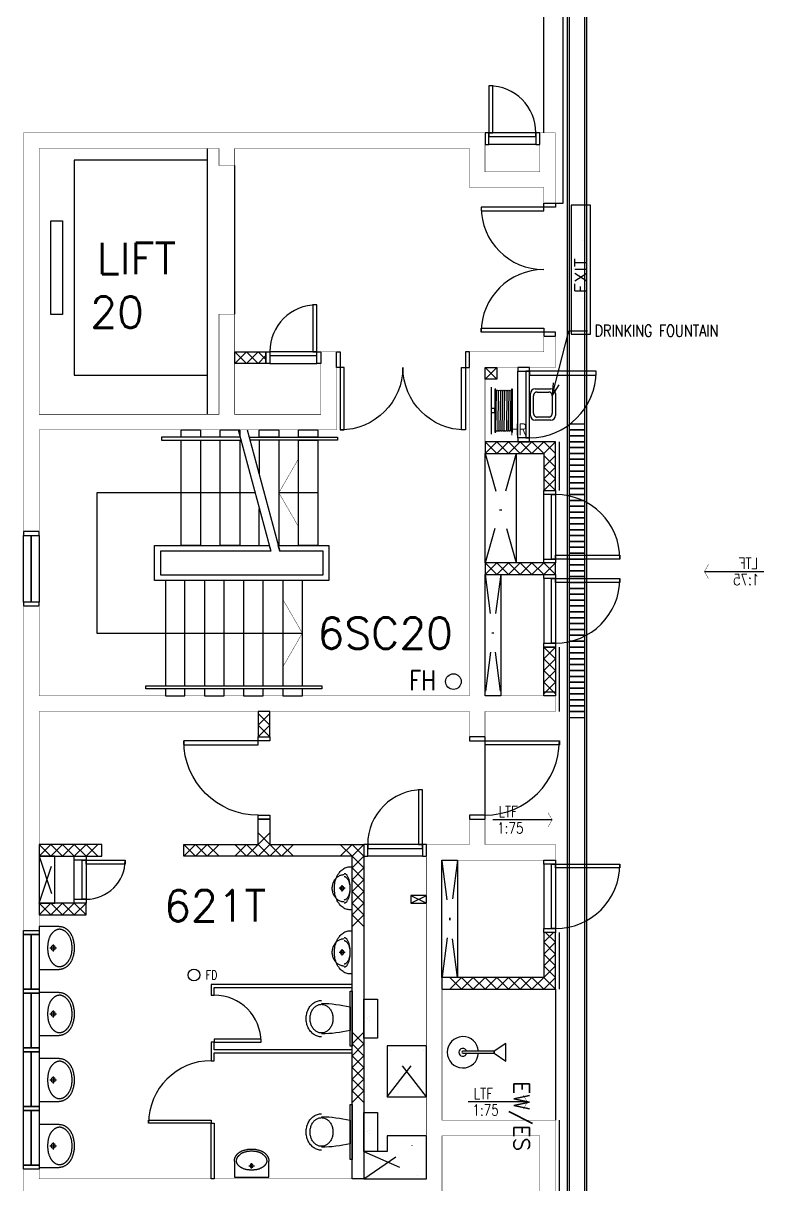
# Model space of a CAD drawing. Header units: millimetres. Extents: x -68474 to 336700, y -113450 to 53663.
# Drawn here: x 79448 to 88913, y -86200 to -71350 of the extents above; entities that cross this region are included whole.
import ezdxf

# ---------------------------------------------------------------- set-up
doc = ezdxf.new("R2010")
doc.units = ezdxf.units.MM
doc.header["$LTSCALE"] = 1000
doc.linetypes.add('s5147a$0$DASHDOT', pattern=[1, 0.5, -0.25, 0, -0.25])
doc.linetypes.add('s5147a$0$DOT', pattern=[0.25, 0, -0.25])
for name, color, linetype in [('s5147a$0$11', 7, 'Continuous'), ('s5147a$0$20', 7, 'Continuous'), ('s5147a$0$22', 7, 'Continuous'), ('s5147a$0$23', 7, 'Continuous'), ('s5147a$0$25', 7, 'Continuous'), ('s5147a$0$30', 7, 'Continuous'), ('s5147a$0$39', 7, 'Continuous'), ('s5147a$0$42', 7, 'Continuous'), ('s5147a$0$45', 7, 'Continuous'), ('s5147a$0$49', 7, 'Continuous'), ('s5147a$0$56', 7, 'Continuous'), ('s5147a$0$ROOM-NO', 4, 'Continuous')]:
    doc.layers.add(name, color=color, linetype=linetype)
doc.styles.add('s5147a$0$STANDARD', font='romans.shx', dxfattribs={"width": 0.75})

# ---------------------------------------------------------------- blocks, each defined once
blk = doc.blocks.new('s5147a$0$HAT15')
at = {"layer": 's5147a$0$22', "color": 14, "linetype": 'Continuous'}
for p, q in [((0, 0), (0.15, 0.15)), ((0, 0.15), (0.15, 0))]:
    blk.add_line(p, q, dxfattribs=at)
blk = doc.blocks.new('s5147a$0$D1700A')
at = {"layer": 's5147a$0$30', "color": 4, "linetype": 'Continuous'}
for points in [[(0, 0), (0.05, 0), (0.05, 1), (0.1, 1), (0.1, 0.2), (0, 0.2), (0, 0)], [(1.7, 0), (1.65, 0), (1.65, 1), (1.6, 1), (1.6, 0.2), (1.7, 0.2), (1.7, 0)]]:
    blk.add_lwpolyline(points, dxfattribs=at)
for centre, start, end in [((0.05, 0.2), 0, 90), ((1.650003, 0.2), 90, 180)]:
    blk.add_arc(centre, 0.800001, start, end, dxfattribs=at)
blk = doc.blocks.new('s5147a$0$D1700B')
at = {"layer": 's5147a$0$30', "color": 4, "linetype": 'Continuous'}
for points in [[(0, 0), (0.05, 0), (0.05, 0.95), (0.1, 0.95), (0.1, 0.15), (0, 0.15), (0, 0)], [(1.7, 0), (1.65, 0), (1.65, 0.95), (1.6, 0.95), (1.6, 0.15), (1.7, 0.15), (1.7, 0)]]:
    blk.add_lwpolyline(points, dxfattribs=at)
for centre, start, end in [((0.05, 0.15), 0, 90), ((1.650003, 0.15), 90, 180)]:
    blk.add_arc(centre, 0.800001, start, end, dxfattribs=at)
blk = doc.blocks.new('s5147a$0$D1050A')
at = {"layer": 's5147a$0$30', "color": 4, "linetype": 'Continuous'}
blk.add_lwpolyline([(0.05, 0.2), (0.05, 1.15), (0.1, 1.15), (0.1, 0.2), (0, 0.2), (0, 0), (0.05, 0), (0.05, 0.2)], dxfattribs=at)
blk.add_lwpolyline([(1, 0), (1.05, 0), (1.05, 0.2), (1, 0.2)], close=True, dxfattribs=at)
blk.add_arc((0.05, 0.2), 0.95, 0, 90, dxfattribs=at)
blk = doc.blocks.new('s5147a$0$D1050B')
at = {"layer": 's5147a$0$30', "color": 4, "linetype": 'Continuous'}
blk.add_lwpolyline([(0.05, 0.15), (0.05, 1.1), (0.1, 1.1), (0.1, 0.15), (0, 0.15), (0, 0), (0.05, 0), (0.05, 0.15)], dxfattribs=at)
blk.add_lwpolyline([(1, 0), (1.05, 0), (1.05, 0.15), (1, 0.15)], close=True, dxfattribs=at)
blk.add_arc((0.05, 0.15), 0.95, 0, 90, dxfattribs=at)
blk = doc.blocks.new('s5147a$0$WHB')
at = {"layer": 's5147a$0$49', "color": 2, "linetype": 'Continuous'}
for p, q in [((-0.275, -0.1358), (-0.275, -0.224)), ((-0.319, -0.18), (-0.231, -0.18))]:
    blk.add_line(p, q, dxfattribs=at)
blk.add_lwpolyline([(-0.5499, -0.257), (-0.5499, 0), (0, 0), (0, -0.257)], dxfattribs=at)
for points in [[(-0.2749, -0.1127, 0.004239), (-0.289204, -0.113251, 0.002651), (-0.3035, -0.114, 0.003533), (-0.31721, -0.114869, 0.006003), (-0.3309, -0.116, 0.015073), (-0.34193, -0.117427, 0.005128), (-0.3529, -0.1193, 0.012086), (-0.365606, -0.121897, 0.007915), (-0.3782, -0.125, 0.017555), (-0.394382, -0.129857, 0.016389), (-0.4102, -0.1358, 0.012678), (-0.421941, -0.140931, 0.028606), (-0.4332, -0.147, 0.005075), (-0.441524, -0.152288, 0.008504), (-0.4497, -0.1578, 0.002696), (-0.457488, -0.163282, 0.012777), (-0.4651, -0.169, 0.01603), (-0.471331, -0.174302, 0.016779), (-0.4772, -0.18, 0.006146), (-0.482301, -0.18541, 0.012077), (-0.4872, -0.191, 0.004888), (-0.491647, -0.196462, 0.003638), (-0.496, -0.202, 0.008947), (-0.499981, -0.207341, 0.006073), (-0.5038, -0.2128, 0.039408), (-0.506807, -0.218138, 0.017301), (-0.5092, -0.2238, 0.017623), (-0.513063, -0.234644, 0.033372), (-0.5158, -0.2458, 0.018563), (-0.516526, -0.251381, 0.012968), (-0.5169, -0.257, 0.012131), (-0.517005, -0.262402, 0.016663), (-0.5168, -0.2678, 0.029632), (-0.515325, -0.278934, 0.031912), (-0.5125, -0.2898, 0.01542), (-0.510432, -0.295474, 0.017108), (-0.508, -0.301, 0.002382), (-0.505364, -0.306433, 0.00952), (-0.5026, -0.3118, 0.009627), (-0.499383, -0.317448, 0.005168), (-0.496, -0.323, 0.013642), (-0.4923, -0.328605, 0.013648), (-0.4883, -0.334, 0.020386), (-0.483532, -0.339563, 0.012995), (-0.4784, -0.3448, 0.006177), (-0.472406, -0.350518, 0.012992), (-0.4662, -0.356, 0.001911), (-0.459656, -0.361407, -0.00085), (-0.4531, -0.3668, -0.002763), (-0.446549, -0.372299, 0.002623), (-0.44, -0.3778, 0.05247), (-0.430413, -0.38396, 0.00623), (-0.4201, -0.389, 0.021349), (-0.40648, -0.394932, 0.010161), (-0.3925, -0.4, 0.016064), (-0.372847, -0.406015, 0.009991), (-0.3529, -0.411, 0.017366), (-0.335986, -0.414265, 0.012989), (-0.3189, -0.4165, 0.01392), (-0.296931, -0.418207, 0.013692), (-0.2749, -0.4187, 0.012459), (-0.252921, -0.41804, 0.012166), (-0.231, -0.4163, 0.011998), (-0.213873, -0.414128, 0.016069), (-0.1969, -0.411, 0.011274), (-0.176834, -0.406224, 0.025447), (-0.1572, -0.4, 0.011112), (-0.144438, -0.394863, 0.017831), (-0.132, -0.389, 0.002905), (-0.121887, -0.383776, 0.025327), (-0.1121, -0.378, 0.00801), (-0.10424, -0.372551, 0.011565), (-0.0966, -0.3668, 0.003173), (-0.089937, -0.361475, 0.008314), (-0.0834, -0.356, 0.007853), (-0.077264, -0.350493, 0.007586), (-0.0713, -0.3448, 0.011579), (-0.066181, -0.339552, 0.019406), (-0.0614, -0.334, 0.014434), (-0.057382, -0.328617, 0.016024), (-0.0537, -0.323, 0.005126), (-0.050381, -0.31744, 0.007114), (-0.0472, -0.3118, 0.007738), (-0.044393, -0.306429, 0.002848), (-0.0417, -0.301, 0.021656), (-0.039297, -0.295482, 0.014757), (-0.0373, -0.2898, 0.027907), (-0.034472, -0.279028, 0.034296), (-0.033, -0.268, 0.016613), (-0.032856, -0.262501, 0.009533), (-0.033, -0.257, 0.010392), (-0.033345, -0.251385, 0.017332), (-0.034, -0.2458, 0.037977), (-0.036661, -0.234723, 0.020366), (-0.0406, -0.224, 0.016669), (-0.043134, -0.21826, 0.03136), (-0.0462, -0.2128, 0.006089), (-0.049858, -0.207335, 0.01105), (-0.0537, -0.202, 0.005719), (-0.05808, -0.196344, 0.006781), (-0.0626, -0.1908, 0.012108), (-0.067454, -0.185313, 0.005553), (-0.0725, -0.18, 0.016017), (-0.078354, -0.174343, 0.010389), (-0.0845, -0.169, 0.020034), (-0.092125, -0.163162, 0.010765), (-0.1001, -0.1578, 0.013175), (-0.109299, -0.15223, 0.005172), (-0.1187, -0.147, 0.012528), (-0.130085, -0.141168, 0.007684), (-0.1417, -0.1358, 0.017552), (-0.156402, -0.129848, 0.019466), (-0.1715, -0.125, 0.012068), (-0.184124, -0.121804, 0.015156), (-0.1969, -0.1193, 0.00473), (-0.20783, -0.117603, 0.008692), (-0.2188, -0.1162, 0.005092), (-0.232536, -0.114838, 0.0067), (-0.2463, -0.1138, 0.005974), (-0.260594, -0.113101, 0.004448), (-0.2749, -0.1127)], [(-0.5499, -0.257, -0.002263), (-0.549724, -0.267938, 0.036796), (-0.5488, -0.2788, 0.020421), (-0.546385, -0.289895, 0.014498), (-0.5432, -0.3008, 0.010932), (-0.539394, -0.312137, 0.038908), (-0.5345, -0.323, 0.008498), (-0.528085, -0.334012, 0.008482), (-0.5213, -0.3448, -0.000875), (-0.517665, -0.350522, 0.031206), (-0.5137, -0.356, 0.012082), (-0.508833, -0.361474, 0.003111), (-0.5038, -0.3668, 0.003418), (-0.498358, -0.372457, 0.006942), (-0.4928, -0.378, 0.02136), (-0.486346, -0.383668, 0.004577), (-0.4796, -0.389, 0.010329), (-0.472016, -0.394741, 0.020459), (-0.4641, -0.4, 0.011097), (-0.454214, -0.405612, 0.000222), (-0.4442, -0.411, 0.005265), (-0.433797, -0.416491, 0.003486), (-0.4233, -0.4218, 0.03693), (-0.407126, -0.428284, 0.017242), (-0.3903, -0.433, 0.00772), (-0.365676, -0.438744, 0.00623), (-0.3409, -0.4438, 0.007249), (-0.329931, -0.445752, 0.011082), (-0.3189, -0.4473, 0.017141), (-0.296937, -0.44907, 0.013335), (-0.2749, -0.4495, 0.011832), (-0.252918, -0.448864, 0.013868), (-0.231, -0.4471, 0.010346), (-0.219921, -0.445647, 0.007504), (-0.2089, -0.4438, 0.007334), (-0.183976, -0.438946, 0.014721), (-0.1593, -0.433, 0.021098), (-0.143742, -0.427981, 0.016671), (-0.1286, -0.4218, 0.002597), (-0.116958, -0.416588, 0.013831), (-0.1055, -0.411, 0.006107), (-0.095486, -0.405597, 0.013889), (-0.0857, -0.3998, 0.009703), (-0.077806, -0.394602, 0.01659), (-0.0702, -0.389, 0.007376), (-0.063502, -0.383568, 0.018682), (-0.0571, -0.3778, 0.004037), (-0.051612, -0.372338, 0.002917), (-0.0462, -0.3668, 0.003488), (-0.041091, -0.361454, 0.007308), (-0.0361, -0.356, 0.034111), (-0.032062, -0.350644, 0.001258), (-0.0284, -0.345, 0.012547), (-0.021568, -0.33404, 0.008451), (-0.0152, -0.3228, 0.032813), (-0.01028, -0.312022, 0.01499), (-0.0064, -0.3008, 0.017513), (-0.003328, -0.2899, 0.020828), (-0.0011, -0.2788, 0.031844), (-0.000225, -0.267931, -0.001864), (0, -0.257)]]:
    blk.add_lwpolyline(points, format="xyb", dxfattribs=at)
blk.add_circle((-0.274895, -0.179898), 0.0275, dxfattribs=at)
blk = doc.blocks.new('s5147a$0$55AAD')
at = {"layer": 's5147a$0$49', "color": 2, "linetype": 'Continuous'}
for p, q in [((-0.2501, 0.1751), (-0.4001, 0.1751)), ((-0.4001, 0.1751), (-0.1001, 0.1751)), ((-0.4001, 0.1751), (-0.1001, 0.1751))]:
    blk.add_line(p, q, dxfattribs=at)
at = {"layer": 's5147a$0$49', "color": 2, "linetype": 's5147a$0$DOT'}
for p, q in [((-0.275, -0.075), (-0.275, 0.15)), ((-0.225, -0.075), (-0.225, 0.15))]:
    blk.add_line(p, q, dxfattribs=at)
at = {"layer": 's5147a$0$49', "color": 2, "linetype": 'Continuous'}
for points in [[(-0.0169, 0.540001, 0.038902), (-0.018923, 0.565681, 0.038109), (-0.024843, 0.590755, 0.037587), (-0.034757, 0.615249, 0.035627), (-0.04813, 0.638051, 0.034853), (-0.065282, 0.6596, 0.032579), (-0.085174, 0.678665, 0.031843), (-0.108347, 0.695733, 0.029932), (-0.13345, 0.709829, 0.029397), (-0.160994, 0.721239, 0.028181), (-0.18967, 0.729419, 0.027906), (-0.219649, 0.734429, 0.027494), (-0.25, 0.736101, 0.027494), (-0.280352, 0.734429, 0.027906), (-0.310331, 0.729419, 0.028181), (-0.339007, 0.721239, 0.029397), (-0.366551, 0.709829, 0.029932), (-0.391653, 0.695733, 0.031843), (-0.414827, 0.678665, 0.032579), (-0.434719, 0.6596, 0.034853), (-0.451871, 0.638051, 0.035627), (-0.465244, 0.615249, 0.037587), (-0.475158, 0.590755, 0.038109), (-0.481078, 0.565681, 0.038902), (-0.483101, 0.540001)], [(-0.0669, 0.540001, 0.041026), (-0.068495, 0.559157, 0.03988), (-0.073139, 0.577814, 0.03913), (-0.080956, 0.596117, 0.036397), (-0.091431, 0.613051, 0.035345), (-0.104954, 0.629159, 0.032343), (-0.120529, 0.643309, 0.0314), (-0.138786, 0.656059, 0.029006), (-0.15845, 0.666527, 0.028353), (-0.180126, 0.675042, 0.026886), (-0.202611, 0.681123, 0.026561), (-0.226174, 0.684857, 0.026073), (-0.25, 0.686101, 0.026073), (-0.273827, 0.684857, 0.026561), (-0.29739, 0.681123, 0.026886), (-0.319875, 0.675042, 0.028353), (-0.341551, 0.666527, 0.029006), (-0.361215, 0.656059, 0.0314), (-0.379472, 0.643309, 0.032343), (-0.395047, 0.629159, 0.035345), (-0.40857, 0.613051, 0.036397), (-0.419045, 0.596117, 0.03913), (-0.426862, 0.577814, 0.03988), (-0.431506, 0.559157, 0.041026), (-0.433101, 0.540001)], [(-0.433101, 0.540001, 0.041026), (-0.431506, 0.520845, 0.03988), (-0.426862, 0.502187, 0.03913), (-0.419045, 0.483885, 0.036397), (-0.40857, 0.466951, 0.035345), (-0.395047, 0.450843, 0.032343), (-0.379472, 0.436692, 0.0314), (-0.361215, 0.423942, 0.029006), (-0.341551, 0.413474, 0.028353), (-0.319875, 0.40496, 0.026886), (-0.29739, 0.398879, 0.026561), (-0.273827, 0.395144, 0.026073), (-0.25, 0.393901, 0.026073), (-0.226174, 0.395144, 0.026561), (-0.202611, 0.398879, 0.026886), (-0.180126, 0.40496, 0.028353), (-0.15845, 0.413474, 0.029006), (-0.138786, 0.423942, 0.0314), (-0.120529, 0.436692, 0.032343), (-0.104954, 0.450843, 0.035345), (-0.091431, 0.466951, 0.036397), (-0.080956, 0.483885, 0.03913), (-0.073139, 0.502187, 0.03988), (-0.068495, 0.520845, 0.041026), (-0.0669, 0.540001)]]:
    blk.add_lwpolyline(points, format="xyb", dxfattribs=at)
for points in [[(-0.6, 0.175), (-0.6, 0.15), (0.1, 0.15), (0.1, 0.175)], [(0, -0.175), (0, 0), (-0.5, 0), (-0.5, -0.175)]]:
    blk.add_lwpolyline(points, close=True, dxfattribs=at)
at = {"layer": 's5147a$0$49', "color": 2, "linetype": 's5147a$0$DOT'}
blk.add_circle((-0.25, -0.075), 0.025, dxfattribs=at)
at = {"layer": 's5147a$0$49', "color": 2, "linetype": 'Continuous'}
for centre, start, end in [((1.285185, 0.572852), 181.087625, 193.279619), ((-1.785186, 0.572852), 346.720383, 358.912378)]:
    blk.add_arc(centre, 1.731561, start, end, dxfattribs=at)
blk = doc.blocks.new('s5147a$0$URINAL')
at = {"layer": 's5147a$0$49', "color": 2, "linetype": 'Continuous'}
for p, q in [((0.1974, 0.125), (-0.1974, 0.125)), ((-0.04, 0), (0.04, 0)), ((0, 0.04), (0, -0.04))]:
    blk.add_line(p, q, dxfattribs=at)
for points in [[(-0.273768, 0.117748, 0.048078), (-0.274693, 0.090185, 0.047288), (-0.270413, 0.062934, 0.046159), (-0.260666, 0.03587, 0.041599), (-0.246357, 0.010881, 0.039753), (-0.22659, -0.013353, 0.034653), (-0.203439, -0.034426, 0.033103), (-0.175295, -0.053788, 0.029305), (-0.144947, -0.069518, 0.028316), (-0.110761, -0.082504, 0.026136), (-0.075358, -0.091709, 0.025669), (-0.037873, -0.09741, 0.02497), (0, -0.0993, 0.02497), (0.037873, -0.09741, 0.025669), (0.075358, -0.091709, 0.026136), (0.110761, -0.082504, 0.028316), (0.144947, -0.069518, 0.029305), (0.175295, -0.053788, 0.033103), (0.203439, -0.034426, 0.034653), (0.226589, -0.013353, 0.039753), (0.246357, 0.010881, 0.041599), (0.260666, 0.03587, 0.046159), (0.270413, 0.062934, 0.047288), (0.274693, 0.090185, 0.048078), (0.273768, 0.117748)], [(0.1908, 0.024, 0.083482), (0.188991, 0.03415, 0.065598), (0.184299, 0.043411, 0.056472), (0.175633, 0.053321, 0.037114), (0.165238, 0.0615, 0.032656), (0.15052, 0.070105, 0.023126), (0.134916, 0.077033, 0.021129), (0.115388, 0.083738, 0.016704), (0.0954, 0.088952, 0.015769), (0.072504, 0.093378, 0.013783), (0.049383, 0.096444, 0.013403), (0.024725, 0.09837, 0.012829), (0, 0.099, 0.012829), (-0.024725, 0.09837, 0.013403), (-0.049383, 0.096444, 0.013783), (-0.072504, 0.093378, 0.015769), (-0.0954, 0.088952, 0.016704), (-0.115388, 0.083738, 0.021129), (-0.134916, 0.077033, 0.023126), (-0.15052, 0.070105, 0.032656), (-0.165238, 0.0615, 0.037114), (-0.175633, 0.053321, 0.056472), (-0.184299, 0.043411, 0.065598), (-0.188991, 0.03415, 0.083482), (-0.1908, 0.024)], [(-0.175, 0.024, 0.038178), (-0.173483, 0.004365, 0.037495), (-0.169037, -0.014823, 0.037046), (-0.161603, -0.03354, 0.035338), (-0.151554, -0.051, 0.034659), (-0.138695, -0.067464, 0.032641), (-0.123744, -0.082066, 0.03198), (-0.106365, -0.095109, 0.030253), (-0.0875, -0.105904, 0.029763), (-0.066835, -0.114626, 0.028649), (-0.045293, -0.120889, 0.028395), (-0.022791, -0.12472, 0.028014), (0, -0.126, 0.028014), (0.022791, -0.12472, 0.028395), (0.045293, -0.120889, 0.028649), (0.066835, -0.114626, 0.029763), (0.0875, -0.105904, 0.030253), (0.106365, -0.095109, 0.03198), (0.123744, -0.082066, 0.032641), (0.138695, -0.067464, 0.034659), (0.151554, -0.051, 0.035338), (0.161603, -0.03354, 0.037046), (0.169037, -0.014823, 0.037495), (0.173483, 0.004365, 0.038178), (0.175, 0.024)], [(0.15, 0.024, 0.065631), (0.14863, 0.034003, 0.05706), (0.144889, 0.043411, 0.052063), (0.138229, 0.053122, 0.039107), (0.129904, 0.0615, 0.035428), (0.118477, 0.070004, 0.027056), (0.106066, 0.077033, 0.025066), (0.090809, 0.083699, 0.020572), (0.075, 0.088952, 0.01956), (0.057052, 0.093366, 0.017395), (0.038823, 0.096444, 0.016967), (0.019454, 0.098368, 0.016322), (0, 0.099, 0.016322), (-0.019454, 0.098368, 0.016967), (-0.038823, 0.096444, 0.017395), (-0.057052, 0.093366, 0.01956), (-0.075, 0.088952, 0.020572), (-0.090809, 0.083699, 0.025066), (-0.106066, 0.077033, 0.027056), (-0.118477, 0.070004, 0.035428), (-0.129904, 0.0615, 0.039107), (-0.138229, 0.053122, 0.052063), (-0.144889, 0.043411, 0.05706), (-0.14863, 0.034003, 0.065631), (-0.15, 0.024)]]:
    blk.add_lwpolyline(points, format="xyb", dxfattribs=at)
blk.add_circle((0, 0), 0.025, dxfattribs=at)
blk = doc.blocks.new('s5147a$0$H450')
at = {"layer": 's5147a$0$22', "color": 14, "linetype": 'Continuous'}
for points in [[(0, 0.15), (0.15, 0), (0.3, 0.15), (0.45, 0)], [(0, 0), (0.15, 0.15), (0.3, 0), (0.45, 0.15)]]:
    blk.add_lwpolyline(points, dxfattribs=at)
blk = doc.blocks.new('s5147a$0$H600')
at = {"layer": 's5147a$0$22', "color": 14, "linetype": 'Continuous'}
for points in [[(0, 0), (0.15, 0.15), (0.3, 0), (0.45, 0.15), (0.6, 0)], [(0, 0.15), (0.15, 0), (0.3, 0.15), (0.45, 0), (0.6, 0.15)]]:
    blk.add_lwpolyline(points, dxfattribs=at)
blk = doc.blocks.new('s5147a$0$CSINK')
at = {"layer": 's5147a$0$49', "color": 14, "linetype": 'Continuous'}
for p, q in [((0.075, 0.4), (0.425, 0.4)), ((0, 0.075), (0, 0.325)), ((0.05, 0.1062), (0.05, 0.2938)), ((0.11, 0.35), (0.39, 0.35)), ((0.45, 0.2938), (0.45, 0.1062)), ((0.5, 0.325), (0.5, 0.075)), ((0.425, 0), (0.075, 0)), ((0.39, 0.05), (0.11, 0.05))]:
    blk.add_line(p, q, dxfattribs=at)
for points in [[(0.11, 0.350001, 0.03065), (0.102177, 0.349519, 0.030839), (0.094471, 0.348084, 0.030964), (0.08706, 0.345725, 0.031496), (0.08, 0.342465, 0.031724), (0.0735, 0.338393, 0.032492), (0.067574, 0.333525, 0.032773), (0.06242, 0.328016, 0.033593), (0.058039, 0.321876, 0.033855), (0.054579, 0.315296, 0.034491), (0.052045, 0.308309, 0.03465), (0.050517, 0.301101, 0.034891), (0.05, 0.293751)], [(0.450001, 0.29375, 0.034891), (0.449484, 0.301101, 0.03465), (0.447956, 0.308309, 0.034491), (0.445422, 0.315296, 0.033855), (0.441962, 0.321876, 0.033593), (0.437581, 0.328016, 0.032773), (0.432427, 0.333525, 0.032492), (0.426501, 0.338393, 0.031724), (0.420001, 0.342465, 0.031496), (0.412941, 0.345725, 0.030964), (0.40553, 0.348084, 0.030839), (0.397824, 0.349519, 0.03065), (0.390001, 0.350001)], [(0.05, 0.10625, 0.034891), (0.050517, 0.0989, 0.03465), (0.052045, 0.091692, 0.034491), (0.054579, 0.084704, 0.033855), (0.058039, 0.078125, 0.033593), (0.06242, 0.071985, 0.032773), (0.067574, 0.066475, 0.032492), (0.0735, 0.061608, 0.031724), (0.08, 0.057536, 0.031496), (0.08706, 0.054276, 0.030964), (0.094471, 0.051917, 0.030839), (0.102177, 0.050482, 0.03065), (0.11, 0.05)], [(0.390001, 0.05, 0.03065), (0.397824, 0.050482, 0.030839), (0.40553, 0.051917, 0.030964), (0.412941, 0.054276, 0.031496), (0.420001, 0.057536, 0.031724), (0.426501, 0.061608, 0.032492), (0.432427, 0.066475, 0.032773), (0.437581, 0.071985, 0.033593), (0.441962, 0.078125, 0.033855), (0.445422, 0.084704, 0.034491), (0.447956, 0.091692, 0.03465), (0.449484, 0.0989, 0.034891), (0.450001, 0.10625)]]:
    blk.add_lwpolyline(points, format="xyb", dxfattribs=at)
for centre, start, end in [((0.075, 0.325001), 89.999997, 179.999997), ((0.425001, 0.325001), 0, 90), ((0.075, 0.075), 179.999997, 269.999997), ((0.425001, 0.075), 270, 0)]:
    blk.add_arc(centre, 0.075, start, end, dxfattribs=at)
blk = doc.blocks.new('s5147a$0$LTF75')
at = {"layer": 's5147a$0$45', "color": 4, "linetype": 'Continuous'}
blk.add_line((0.7586, 0), (0, 0), dxfattribs=at)
at = {"layer": 's5147a$0$45', "color": 4, "linetype": 'Continuous', "const_width": 0.005}
blk.add_lwpolyline([(0.7059, 0.0912), (0.7586, 0), (0.7059, -0.0914)], dxfattribs=at)
at = {"layer": 's5147a$0$45', "color": 4, "linetype": 'Continuous', "style": 's5147a$0$STANDARD', "width": 0.800142}
for s, p in [('LTF', (0.0735, 0.036)), ('1:75', (0.0556, -0.1735))]:
    blk.add_text(s, height=0.1406, dxfattribs=at).set_placement(p)
blk = doc.blocks.new('s5147a$0$FD')
at = {"layer": 's5147a$0$45', "color": 4, "linetype": 'Continuous'}
blk.add_circle((0, 0), 0.1, dxfattribs=at)
at = {"layer": 's5147a$0$45', "color": 4, "linetype": 'Continuous', "style": 's5147a$0$STANDARD', "width": 0.8}
blk.add_text('FD', height=0.15, dxfattribs=at).set_placement((0.2, -0.0751))
blk = doc.blocks.new('s5147a$0$H900')
at = {"layer": 's5147a$0$22', "color": 14, "linetype": 'Continuous'}
for points in [[(0, 0), (0.15, 0.15), (0.3, 0), (0.45, 0.15), (0.6, 0), (0.75, 0.15), (0.9, 0)], [(0, 0.15), (0.15, 0), (0.3, 0.15), (0.45, 0), (0.6, 0.15), (0.75, 0), (0.9, 0.15)]]:
    blk.add_lwpolyline(points, dxfattribs=at)
blk = doc.blocks.new('s5147a$0$HR')
at = {"layer": 's5147a$0$56', "color": 1, "linetype": 'Continuous'}
for p, q in [((-0.3, 0), (0.3, 0)), ((0.249, -0.0595), (-0.2491, -0.0671)), ((0.249, -0.0863), (-0.2491, -0.0939)), ((0.249, -0.1131), (-0.2491, -0.1207)), ((0.249, -0.1399), (-0.2491, -0.1475)), ((0.249, -0.1667), (-0.2491, -0.1743)), ((-0.2491, -0.201), (0.249, -0.1934)), ((0.249, -0.2202), (-0.2491, -0.2278)), ((0.249, -0.247), (-0.2491, -0.2546))]:
    blk.add_line(p, q, dxfattribs=at)
for points in [[(-0.275, -0.0575), (-0.275, -0.045), (0.275, -0.045), (0.275, -0.0575)], [(0.02, -0.0001), (0.02, -0.045), (-0.03, -0.045), (-0.03, -0.0001)], [(0.275, -0.2575), (0.275, -0.27), (-0.275, -0.27), (-0.275, -0.2575)]]:
    blk.add_lwpolyline(points, close=True, dxfattribs=at)
for centre, start, end in [((-0.2491, -0.08055), 89.999978, 269.999972), ((-0.2491, -0.107336), 89.999978, 269.999972), ((-0.2491, -0.134122), 89.999978, 269.999972), ((-0.2491, -0.160907), 89.999978, 269.999972), ((0.249, -0.07295), 270.000028, 90.000022), ((0.249, -0.099736), 270.000028, 90.000022), ((0.249, -0.126522), 270.000028, 90.000022), ((0.249, -0.153307), 270.000028, 90.000022), ((-0.2491, -0.187693), 89.999978, 269.999972), ((-0.2491, -0.214479), 89.999978, 269.999972), ((-0.2491, -0.241265), 89.999978, 269.999972), ((0.249, -0.180093), 270.000028, 90.000022), ((0.249, -0.206879), 270.000028, 90.000022), ((0.249, -0.233665), 270.000028, 90.000022)]:
    blk.add_arc(centre, 0.013393, start, end, dxfattribs=at)
at = {"layer": 's5147a$0$56', "color": 1, "linetype": 'Continuous', "style": 's5147a$0$STANDARD'}
blk.add_text('J.D.K.', height=0.0003, dxfattribs=at).set_placement((-0.2732, -0.2696))
blk = doc.blocks.new('s5147a$0$H1200')
at = {"layer": 's5147a$0$22', "color": 14, "linetype": 'Continuous'}
for points in [[(0, 0), (0.15, 0.15), (0.3, 0), (0.45, 0.15), (0.6, 0), (0.75, 0.15), (0.9, 0), (1.05, 0.15), (1.2, 0)], [(0, 0.15), (0.15, 0), (0.3, 0.15), (0.45, 0), (0.6, 0.15), (0.75, 0), (0.9, 0.15), (1.05, 0), (1.2, 0.15)]]:
    blk.add_lwpolyline(points, dxfattribs=at)
blk = doc.blocks.new('s5147a$0$EW$ES')
at = {"layer": 's5147a$0$56', "color": 10, "linetype": 'Continuous'}
blk.add_lwpolyline([(-0.0125, 0), (-0.0125, -0.4), (0.0125, -0.4), (0.0125, 0)], dxfattribs=at)
blk.add_lwpolyline([(-0.0125, -0.4), (-0.1125, -0.55), (0.1125, -0.55), (0.0125, -0.4)], close=True, dxfattribs=at)
for radius, start, end in [(0.2, 273.58332, 266.41668), (0.05, 284.47751, 255.52249), (0.0125, 0, 180)]:
    blk.add_arc((0, 0), radius, start, end, dxfattribs=at)
at = {"layer": 's5147a$0$56', "color": 10, "linetype": 'Continuous', "style": 's5147a$0$STANDARD'}
blk.add_text('EW/ES', height=0.2, rotation=180, dxfattribs=at).set_placement((-0.371, -0.654))
blk = doc.blocks.new('s5147a$0$EXIT')
at = {"layer": 's5147a$0$39', "color": 1, "linetype": 'Continuous'}
blk.add_lwpolyline([(-0.825, -0.25), (0.825, -0.25), (0.825, 0), (-0.825, 0)], close=True, dxfattribs=at)
at = {"layer": 's5147a$0$39', "color": 1, "linetype": 's5147a$0$DOT'}
for centre in [(-0.375001, -0.125), (0.375001, -0.125)]:
    blk.add_circle(centre, 0.025, dxfattribs=at)
at = {"layer": 's5147a$0$39', "color": 1, "linetype": 'Continuous', "style": 's5147a$0$STANDARD', "width": 1.1}
blk.add_text('EXIT', height=0.15, dxfattribs=at).set_placement((-0.3001, -0.2))

msp = doc.modelspace()

# ---------------------------------------------------------------- linework, layer by layer
at = {"layer": 's5147a$0$11', "color": 14, "linetype": 'Continuous'}
msp.add_line((81800, -72950), (81800, -76350), dxfattribs=at)
at = {"layer": 's5147a$0$11', "color": 2, "linetype": 's5147a$0$DASHDOT'}
for p, q in [((85500, -75749.8), (85350, -75899.8)), ((85350, -75749.8), (85500, -75899.8)), ((85750, -76849.8), (85350, -78249.8)), ((85350, -76849.8), (85750, -78249.8)), ((85550, -78399.8), (85350, -79950)), ((85350, -78399.8), (85550, -79950)), ((79650, -82600), (79850, -82000)), ((79650, -82000), (79850, -82600)), ((85000, -82050), (84800, -83550)), ((85000, -83550), (84800, -82050)), ((84400, -82600), (84600, -82500)), ((84400, -82500), (84600, -82600)), ((84100, -85075), (84600, -84425)), ((84600, -85075), (84100, -84425)), ((83800, -86125), (84600, -85575)), ((83800, -85775), (84600, -86125))]:
    msp.add_line(p, q, dxfattribs=at)
at = {"layer": 's5147a$0$11', "color": 3, "linetype": 'Continuous', "const_width": 5}
for points in [[(86250.2, -72749.8), (86050.2, -72749.8), (86050, -73249.8), (85350, -73249.8), (85350, -72749.8), (79450, -72750), (79450, -77850), (79650, -77850), (79650, -76550), (83450, -76550), (83450, -75550), (83250, -75550), (83250, -76350), (82150, -76350), (82150, -75070), (81950, -75070), (81950, -76350), (79650, -76350), (79650, -72950), (81950, -72950), (81950, -73170), (82150, -73170), (82150, -72950), (85150, -72949.8), (85150, -73449.8), (86100, -73449.8), (86100, -73649.8), (86250, -73649.8), (86250, -72749.8)], [(79650, -82950), (79650, -80150), (85150, -80150), (85150, -80475), (85350, -80475), (85350, -80150), (86250, -80150), (86250, -79950), (85350, -79950), (85350, -75749.8), (86250, -75749.8), (86250, -75349.8), (86100, -75349.8), (86100, -75549.8), (85150, -75549.8), (85150, -79950), (79650, -79950), (79650, -78800), (79450, -78800), (79450, -82950), (79650, -82950)], [(79650, -87000), (79650, -86325), (84800, -86325), (84800, -85575), (86050, -85575), (86050, -86325), (86250, -86325), (86250, -85375), (84800, -85375), (84800, -82050), (86250, -82050), (86250, -81850), (85350, -81850), (85350, -81525), (85150, -81525), (85150, -81850), (84600, -81850), (84600, -86125), (79650, -86125), (79650, -86125), (79650, -86000), (79450, -86000), (79450, -87000), (79650, -87000)]]:
    msp.add_lwpolyline(points, dxfattribs=at)
at = {"layer": 's5147a$0$11', "color": 2, "linetype": 'Continuous'}
for points in [[(85350, -75749.8), (85500, -75749.8), (85500, -75899.8), (85350, -75899.8)], [(85350, -76849.8), (85750, -76849.8), (85750, -78249.8), (85350, -78249.8)], [(85350, -78399.8), (85550, -78399.8), (85550, -79950), (85350, -79950)], [(79650, -82600), (79850, -82600), (79850, -82000), (79650, -82000)], [(84800, -82050), (85000, -82050), (85000, -83550), (84800, -83550)], [(84600, -82500), (84400, -82500), (84400, -82600), (84600, -82600)], [(84600, -84425), (84100, -84425), (84100, -85075), (84600, -85075)], [(84600, -86125), (84600, -85575), (84100, -85575), (84100, -85775), (83800, -85775), (83800, -86125)]]:
    msp.add_lwpolyline(points, close=True, dxfattribs=at)
at = {"layer": 's5147a$0$11', "color": 14, "linetype": 'Continuous'}
for points in [[(86250, -76699.8), (85350, -76699.8), (85350, -76849.8), (86100, -76849.8), (86100, -77324.8), (86250, -77324.8)], [(86250, -78249.8), (85350, -78249.8), (85350, -78399.8), (86250, -78399.8)], [(82450, -80475), (82600, -80475), (82600, -80150), (82450, -80150)], [(83800, -86125), (83650, -86125), (83650, -82000), (81500, -82000), (81500, -81850), (82450, -81850), (82450, -81525), (82600, -81525), (82600, -81850), (83800, -81850)], [(79650, -82000), (80450, -82000), (80450, -81850), (79650, -81850)], [(80250, -82600), (79650, -82600), (79650, -82750), (80250, -82750)], [(86250, -83550), (86250, -82975), (86100, -82975), (86100, -83550), (84800, -83550), (84800, -83700), (86250, -83700)]]:
    msp.add_lwpolyline(points, close=True, dxfattribs=at)
at = {"layer": 's5147a$0$20', "color": 1, "linetype": 'Continuous'}
msp.add_lwpolyline([(82550, -75699.8), (82150, -75699.8), (82150, -75549.8), (82550, -75549.8)], close=True, dxfattribs=at)
at = {"layer": 's5147a$0$20', "color": 14, "linetype": 'Continuous'}
msp.add_lwpolyline([(86100, -79324.8), (86250, -79324.8), (86250, -79950), (86100, -79950)], close=True, dxfattribs=at)
at = {"layer": 's5147a$0$22', "color": 1, "linetype": 'Continuous'}
for points in [[(82150, -75699.8), (82300, -75549.8), (82450, -75699.8), (82550, -75599.8)], [(82150, -75549.8), (82300, -75699.8), (82450, -75549.8), (82550, -75649.8)]]:
    msp.add_lwpolyline(points, dxfattribs=at)
at = {"layer": 's5147a$0$22', "color": 14, "linetype": 'Continuous'}
for points in [[(86125, -82975), (86250, -83100), (86100, -83250), (86250, -83400), (86100, -83550)], [(86225, -82975), (86100, -83100), (86250, -83250), (86100, -83400), (86250, -83550)]]:
    msp.add_lwpolyline(points, dxfattribs=at)
at = {"layer": 's5147a$0$23', "color": 14, "linetype": 'Continuous'}
msp.add_line((86100.2, -72749.8), (86100.2, -49550), dxfattribs=at)
msp.add_lwpolyline([(86250, -73649.8), (86350, -73649.8), (86350.2, -48825)], dxfattribs=at)
at = {"layer": 's5147a$0$23', "color": 10, "linetype": 'Continuous'}
for points in [[(79450, -77899.9), (79650, -77899.9), (79650, -77850), (79450, -77850)], [(79450, -77899.9), (79545, -77899.9), (79545, -78750.1), (79450, -78750.1)], [(79555, -77899.9), (79650, -77899.9), (79650, -78750.1), (79555, -78750.1)], [(79450, -78800), (79650, -78800), (79650, -78750.1), (79450, -78750.1)], [(79450, -82950), (79650, -82950), (79650, -83000.3), (79450, -83000.3)], [(79450, -83000.3), (79545, -83000.3), (79545, -83699.9), (79450, -83699.9)], [(79555, -83000.3), (79650, -83000.3), (79650, -83699.9), (79555, -83699.9)], [(79450, -83699.9), (79650, -83699.9), (79650, -83750.2), (79450, -83750.2)], [(79450, -83750.2), (79545, -83750.2), (79545, -84449.8), (79450, -84449.8)], [(79555, -83750.2), (79650, -83750.2), (79650, -84449.8), (79555, -84449.8)], [(79450, -84449.9), (79650, -84449.9), (79650, -84500.2), (79450, -84500.2)], [(79450, -84500.2), (79545, -84500.2), (79545, -85199.8), (79450, -85199.8)], [(79555, -84500.2), (79650, -84500.2), (79650, -85199.8), (79555, -85199.8)], [(79450, -85199.8), (79650, -85199.8), (79650, -85250.1), (79450, -85250.1)], [(79450, -85250.1), (79545, -85250.1), (79545, -85949.7), (79450, -85949.7)], [(79555, -85250.1), (79650, -85250.1), (79650, -85949.7), (79555, -85949.7)], [(79450, -85949.7), (79650, -85949.7), (79650, -86000), (79450, -86000)]]:
    msp.add_lwpolyline(points, close=True, dxfattribs=at)
at = {"layer": 's5147a$0$25', "color": 10, "linetype": 'Continuous'}
for p, q in [((82194.5, -76550), (82610.6, -78100)), ((82309.8, -76550), (82725.9, -78100)), ((82465, -76680), (82465, -77128.1)), ((82715, -76680), (82715, -78025)), ((83215, -77352.5), (82715, -77352.5)), ((82465, -78025), (82465, -77557.6)), ((81515, -79950), (81515, -79860)), ((86250, -83700), (86250, -85375))]:
    msp.add_line(p, q, dxfattribs=at)
at = {"layer": 's5147a$0$25', "color": 4, "linetype": 'Continuous'}
for p, q in [((86300, -77324.8), (86300, -76699.8)), ((86300, -80150), (86300, -79324.8)), ((86300, -83700), (86300, -82975)), ((86300, -89900), (86300, -85375))]:
    msp.add_line(p, q, dxfattribs=at)
at = {"layer": 's5147a$0$25', "color": 10, "linetype": 'Continuous'}
for points in [[(81465, -76550), (81715, -76550), (81715, -76640), (81465, -76640)], [(81965, -76550), (82215, -76550), (82215, -76640), (81965, -76640)], [(82465, -76550), (82715, -76550), (82715, -76640), (82465, -76640)], [(82965, -76550), (83215, -76550), (83215, -76640), (82965, -76640)], [(81465, -76680), (81715, -76680), (81715, -78025), (81465, -78025)], [(81965, -76680), (82215, -76680), (82215, -78025), (81965, -78025)], [(82965, -76680), (83215, -76680), (83215, -78025), (82965, -78025)], [(82705.8, -78025), (83355, -78025), (83355, -78475), (81125, -78475), (81125, -78025), (82590.5, -78025), (82610.6, -78100), (81200, -78100), (81200, -78400), (83280, -78400), (83280, -78100), (82725.9, -78100)], [(81265, -79820), (81515, -79820), (81515, -78475), (81265, -78475)], [(81765, -79820), (82015, -79820), (82015, -78475), (81765, -78475)], [(82265, -79820), (82515, -79820), (82515, -78475), (82265, -78475)], [(82765, -79820), (83015, -79820), (83015, -78475), (82765, -78475)], [(83265, -79860), (81015, -79860), (81015, -79820), (83265, -79820)], [(81265, -79950), (81515, -79950), (81515, -79860), (81265, -79860)], [(81765, -79950), (82015, -79950), (82015, -79860), (81765, -79860)], [(82265, -79950), (82515, -79950), (82515, -79860), (82265, -79860)], [(82765, -79950), (83015, -79950), (83015, -79860), (82765, -79860)]]:
    msp.add_lwpolyline(points, close=True, dxfattribs=at)
for points in [[(82218.7, -76640), (81215, -76640), (81215, -76680), (82229.4, -76680)], [(82333.9, -76640), (83465, -76640), (83465, -76680), (82344.6, -76680)], [(82409.9, -77352.5), (80387.5, -77352.5), (80387.5, -79147.5), (83015, -79147.5)]]:
    msp.add_lwpolyline(points, dxfattribs=at)
at = {"layer": 's5147a$0$25', "color": 10, "linetype": 'Continuous', "const_width": 5}
for points in [[(82965, -76919.5), (82715, -77352.5), (82965, -77785.5)], [(82765, -79580.5), (83015, -79147.5), (82765, -78714.5)]]:
    msp.add_lwpolyline(points, dxfattribs=at)
at = {"layer": 's5147a$0$30', "color": 7, "linetype": 'Continuous'}
for p, q in [((86000, -72899.8), (85400, -72899.8)), ((82600, -75699.8), (83200, -75699.8)), ((85770, -76649.8), (85770, -75799.8)), ((86100, -78199.8), (86100, -77374.8)), ((86100, -78449.8), (86100, -79274.8)), ((80100, -82550), (80100, -82050)), ((84550, -82000), (83850, -82000)), ((86100, -82100), (86100, -82925))]:
    msp.add_line(p, q, dxfattribs=at)
for points in [[(85400, -72149.8), (85400, -72749.8), (85450, -72749.8), (85450, -72149.8)], [(85400, -72749.8), (85350, -72749.8), (85350, -72899.8), (85400, -72899.8)], [(86000, -72749.8), (85400, -72749.8), (85400, -72799.8), (86000, -72799.8)], [(86050, -72749.8), (86000, -72749.8), (86000, -72899.8), (86050, -72899.8)], [(83200, -75549.8), (83200, -74949.8), (83150, -74949.8), (83150, -75549.8)], [(82550, -75549.8), (82600, -75549.8), (82600, -75699.8), (82550, -75699.8)], [(83200, -75549.8), (82600, -75549.8), (82600, -75599.8), (83200, -75599.8)], [(83200, -75549.8), (83250, -75549.8), (83250, -75699.8), (83200, -75699.8)], [(85920, -75749.8), (85770, -75749.8), (85770, -75799.8), (85920, -75799.8)], [(85920, -75799.8), (85870, -75799.8), (85870, -76649.8), (85920, -76649.8)], [(85920, -75799.8), (85920, -75849.8), (86770, -75849.8), (86770, -75799.8)], [(85920, -76649.8), (85770, -76649.8), (85770, -76699.8), (85920, -76699.8)], [(86250, -77374.8), (86100, -77374.8), (86100, -77324.8), (86250, -77324.8)], [(86250, -78199.8), (86200, -78199.8), (86200, -77374.8), (86250, -77374.8)], [(86250, -78249.8), (86100, -78249.8), (86100, -78199.8), (86250, -78199.8)], [(86250, -78199.8), (86250, -78149.8), (87075, -78149.8), (87075, -78199.8)], [(86250, -78449.8), (86100, -78449.8), (86100, -78399.8), (86250, -78399.8)], [(86250, -79274.8), (86200, -79274.8), (86200, -78449.8), (86250, -78449.8)], [(86250, -78499.8), (86250, -78449.8), (87075, -78449.8), (87075, -78499.8)], [(86250, -79324.8), (86100, -79324.8), (86100, -79274.8), (86250, -79274.8)], [(86250, -79950), (86100, -79950), (86100, -79900), (86250, -79900)], [(84550, -81850), (84550, -81150), (84500, -81150), (84500, -81850)], [(83850, -81850), (83800, -81850), (83800, -82000), (83850, -82000)], [(84550, -81850), (83850, -81850), (83850, -81900), (84550, -81900)], [(84600, -81850), (84550, -81850), (84550, -82000), (84600, -82000)], [(80250, -82050), (80100, -82050), (80100, -82000), (80250, -82000)], [(80250, -82550), (80200, -82550), (80200, -82050), (80250, -82050)], [(80750, -82050), (80750, -82100), (80250, -82100), (80250, -82050)], [(86250, -82100), (86100, -82100), (86100, -82050), (86250, -82050)], [(86250, -82100), (86100, -82100), (86100, -82050), (86250, -82050)], [(86250, -82100), (86100, -82100), (86100, -82050), (86250, -82050)], [(86250, -82925), (86200, -82925), (86200, -82100), (86250, -82100)], [(86250, -82150), (86250, -82100), (87075, -82100), (87075, -82150)], [(80250, -82600), (80100, -82600), (80100, -82550), (80250, -82550)], [(86250, -82975), (86100, -82975), (86100, -82925), (86250, -82925)]]:
    msp.add_lwpolyline(points, close=True, dxfattribs=at)
for centre, radius, start, end in [((85400, -72749.8), 600, 0, 90), ((83200, -75549.8), 600, 90, 180), ((85920, -75799.8), 850, 270, 0), ((86250, -78199.8), 825, 0, 90), ((86250, -78449.8), 825, 270, 0), ((84550, -81850), 700, 90, 180), ((80250, -82050), 500, 270, 0), ((86250, -82100), 825, 270, 0)]:
    msp.add_arc(centre, radius, start, end, dxfattribs=at)
at = {"layer": 's5147a$0$42', "color": 14, "linetype": 'Continuous'}
msp.add_lwpolyline([(81800, -73100), (80100, -73100), (80100, -75850), (81800, -75850)], dxfattribs=at)
msp.add_lwpolyline([(79800, -73875), (79950, -73875), (79950, -75075), (79800, -75075)], close=True, dxfattribs=at)
at = {"layer": 's5147a$0$45', "color": 4, "linetype": 'Continuous'}
for p, q in [((82150, -75070), (82150, -73170)), ((85350, -81474.8), (85350, -80574.8))]:
    msp.add_line(p, q, dxfattribs=at)
at = {"layer": 's5147a$0$45', "color": 14, "linetype": 'Continuous'}
for points in [[(86400.8, -108749.8), (86650.4, -108749.8), (86650.8, -51312), (86400.8, -51312)], [(86425.8, -108724.8), (86625.4, -108724.8), (86625.8, -51337), (86425.8, -51337)], [(86425.6, -76549.8), (86625.6, -76549.8), (86625.6, -76474.8), (86425.6, -76474.8)], [(86425.6, -76624.8), (86625.6, -76624.8), (86625.6, -76549.8), (86425.6, -76549.8)], [(86425.6, -76699.8), (86625.6, -76699.8), (86625.6, -76624.8), (86425.6, -76624.8)], [(86425.6, -76774.8), (86625.6, -76774.8), (86625.6, -76699.8), (86425.6, -76699.8)], [(86425.6, -76849.8), (86625.6, -76849.8), (86625.6, -76774.8), (86425.6, -76774.8)], [(86425.6, -76924.8), (86625.6, -76924.8), (86625.6, -76849.8), (86425.6, -76849.8)], [(86425.6, -76999.8), (86625.6, -76999.8), (86625.6, -76924.8), (86425.6, -76924.8)], [(86425.6, -77074.8), (86625.6, -77074.8), (86625.6, -76999.8), (86425.6, -76999.8)], [(86425.6, -77149.8), (86625.6, -77149.8), (86625.6, -77074.8), (86425.6, -77074.8)], [(86425.6, -77224.8), (86625.6, -77224.8), (86625.6, -77149.8), (86425.6, -77149.8)], [(86425.6, -77299.8), (86625.6, -77299.8), (86625.6, -77224.8), (86425.6, -77224.8)], [(86425.6, -77374.8), (86625.6, -77374.8), (86625.6, -77299.8), (86425.6, -77299.8)], [(86425.6, -77449.8), (86625.6, -77449.8), (86625.6, -77374.8), (86425.6, -77374.8)], [(86425.6, -77524.8), (86625.6, -77524.8), (86625.6, -77449.8), (86425.6, -77449.8)], [(86425.6, -77599.8), (86625.6, -77599.8), (86625.6, -77524.8), (86425.6, -77524.8)], [(86425.6, -77674.8), (86625.6, -77674.8), (86625.6, -77599.8), (86425.6, -77599.8)], [(86425.6, -77749.8), (86625.6, -77749.8), (86625.6, -77674.8), (86425.6, -77674.8)], [(86425.6, -77824.8), (86625.6, -77824.8), (86625.6, -77749.8), (86425.6, -77749.8)], [(86425.6, -77899.8), (86625.6, -77899.8), (86625.6, -77824.8), (86425.6, -77824.8)], [(86425.6, -77974.8), (86625.6, -77974.8), (86625.6, -77899.8), (86425.6, -77899.8)], [(86425.6, -78049.8), (86625.6, -78049.8), (86625.6, -77974.8), (86425.6, -77974.8)], [(86425.6, -78124.8), (86625.6, -78124.8), (86625.6, -78049.8), (86425.6, -78049.8)], [(86425.6, -78199.8), (86625.6, -78199.8), (86625.6, -78124.8), (86425.6, -78124.8)], [(86425.6, -78274.8), (86625.6, -78274.8), (86625.6, -78199.8), (86425.6, -78199.8)], [(86425.6, -78349.8), (86625.6, -78349.8), (86625.6, -78274.8), (86425.6, -78274.8)], [(86425.6, -78424.8), (86625.6, -78424.8), (86625.6, -78349.8), (86425.6, -78349.8)], [(86425.6, -78499.8), (86625.6, -78499.8), (86625.6, -78424.8), (86425.6, -78424.8)], [(86425.6, -78574.8), (86625.6, -78574.8), (86625.6, -78499.8), (86425.6, -78499.8)], [(86425.6, -78649.8), (86625.6, -78649.8), (86625.6, -78574.8), (86425.6, -78574.8)], [(86425.6, -78724.8), (86625.6, -78724.8), (86625.6, -78649.8), (86425.6, -78649.8)], [(86425.6, -78799.8), (86625.6, -78799.8), (86625.6, -78724.8), (86425.6, -78724.8)], [(86425.6, -78874.8), (86625.6, -78874.8), (86625.6, -78799.8), (86425.6, -78799.8)], [(86425.6, -78949.8), (86625.6, -78949.8), (86625.6, -78874.8), (86425.6, -78874.8)], [(86425.6, -79024.8), (86625.6, -79024.8), (86625.6, -78949.8), (86425.6, -78949.8)], [(86425.6, -79099.8), (86625.6, -79099.8), (86625.6, -79024.8), (86425.6, -79024.8)], [(86425.6, -79174.8), (86625.6, -79174.8), (86625.6, -79099.8), (86425.6, -79099.8)], [(86425.6, -79249.8), (86625.6, -79249.8), (86625.6, -79174.8), (86425.6, -79174.8)], [(86425.6, -79324.8), (86625.6, -79324.8), (86625.6, -79249.8), (86425.6, -79249.8)], [(86425.6, -79399.8), (86625.6, -79399.8), (86625.6, -79324.8), (86425.6, -79324.8)], [(86425.6, -79474.8), (86625.6, -79474.8), (86625.6, -79399.8), (86425.6, -79399.8)], [(86425.6, -79549.8), (86625.6, -79549.8), (86625.6, -79474.8), (86425.6, -79474.8)], [(86425.6, -79624.8), (86625.6, -79624.8), (86625.6, -79549.8), (86425.6, -79549.8)], [(86425.6, -79699.8), (86625.6, -79699.8), (86625.6, -79624.8), (86425.6, -79624.8)], [(86425.6, -79774.8), (86625.6, -79774.8), (86625.6, -79699.8), (86425.6, -79699.8)], [(86425.6, -79849.8), (86625.6, -79849.8), (86625.6, -79774.8), (86425.6, -79774.8)], [(86425.6, -79924.8), (86625.6, -79924.8), (86625.6, -79849.8), (86425.6, -79849.8)], [(86425.6, -79999.8), (86625.6, -79999.8), (86625.6, -79924.8), (86425.6, -79924.8)], [(86425.6, -80074.8), (86625.6, -80074.8), (86625.6, -79999.8), (86425.6, -79999.8)], [(86425.6, -80149.8), (86625.6, -80149.8), (86625.6, -80074.8), (86425.6, -80074.8)], [(86425.6, -80224.8), (86625.6, -80224.8), (86625.6, -80149.8), (86425.6, -80149.8)]]:
    msp.add_lwpolyline(points, close=True, dxfattribs=at)
at = {"layer": 's5147a$0$49', "color": 2, "linetype": 'Continuous'}
for p, q in [((86210.2, -76112.8), (86419.4, -75282.2)), ((86419.4, -75282.2), (86659.4, -75282.2))]:
    msp.add_line(p, q, dxfattribs=at)
for points in [[(86222.6, -75948.3), (86210.2, -76112.8), (86298.5, -75973.5)], [(83650, -83638), (81850, -83638), (81850, -83776), (81888, -83776), (81888, -83676), (83650, -83676)], [(83650, -84476), (81888, -84476), (81888, -84376), (81850, -84376), (81850, -84614), (81888, -84614), (81888, -84514), (83650, -84514)]]:
    msp.add_lwpolyline(points, dxfattribs=at)
for points in [[(81888, -84376), (82488, -84376), (82488, -84338), (81888, -84338)], [(81850, -85414), (81050, -85414), (81050, -85376), (81850, -85376)], [(81850, -85414), (81888, -85414), (81888, -86125), (81850, -86125)]]:
    msp.add_lwpolyline(points, close=True, dxfattribs=at)
for centre, radius, start, end in [((81888, -84376), 600, 0, 90), ((81850, -85414), 800, 90, 180)]:
    msp.add_arc(centre, radius, start, end, dxfattribs=at)
at = {"layer": 's5147a$0$56', "color": 1, "linetype": 'Continuous'}
msp.add_circle((84946.3, -79766.5), 100, dxfattribs=at)

# ---------------------------------------------------------------- block references
at = {"zscale": 1000}
for name, p, xscale, yscale, rotation in [('s5147a$0$EXIT', (86450, -74499.8), 999.9979999999999, 999.9979999999999, 90), ('s5147a$0$HR', (85429.9, -76304.8), -999.9979999999999, 999.9979999999999, 90), ('s5147a$0$CSINK', (86250.2, -76424.8), 799.9970000000001, 799.9970000000001, 90), ('s5147a$0$H900', (86250, -76699.8), 999.9979999999999, 999.9979999999999, 180), ('s5147a$0$H450', (86250, -77324.8), 999.9979999999999, 999.9979999999999, 90), ('s5147a$0$HAT15', (85650, -78399.8), 999.9979999999999, -999.9979999999999, 180), ('s5147a$0$HAT15', (85650, -78399.8), 999.9979999999999, -999.9979999999999, 180), ('s5147a$0$HAT15', (85800, -78399.8), 999.9979999999999, -999.9979999999999, 180), ('s5147a$0$HAT15', (85800, -78399.8), 999.9979999999999, -999.9979999999999, 180), ('s5147a$0$HAT15', (85950, -78399.8), 999.9979999999999, -999.9979999999999, 180), ('s5147a$0$HAT15', (85950, -78399.8), 999.9979999999999, -999.9979999999999, 180), ('s5147a$0$LTF75', (88912.9, -78359.9), 999.9979999999999, -999.9979999999999, 180), ('s5147a$0$H600', (86100, -79324.8), 999.9979999999999, 999.9979999999999, 270), ('s5147a$0$HAT15', (82600, -81850), 999.9979999999999, -999.9979999999999, 180), ('s5147a$0$HAT15', (81650, -82000), 999.9979999999999, -999.9979999999999, 180), ('s5147a$0$HAT15', (81800, -82000), 999.9979999999999, -999.9979999999999, 180), ('s5147a$0$HAT15', (81950, -82000), 999.9979999999999, -999.9979999999999, 180), ('s5147a$0$HAT15', (82300, -82000), 999.9979999999999, -999.9979999999999, 180), ('s5147a$0$HAT15', (82450, -82000), 999.9979999999999, -999.9979999999999, 180), ('s5147a$0$HAT15', (82600, -82000), 999.9979999999999, -999.9979999999999, 180), ('s5147a$0$HAT15', (82750, -82000), 999.9979999999999, -999.9979999999999, 180), ('s5147a$0$HAT15', (82900, -82000), 999.9979999999999, -999.9979999999999, 180), ('s5147a$0$HAT15', (83650, -82000), 999.9979999999999, -999.9979999999999, 180), ('s5147a$0$HAT15', (83800, -82000), 999.9979999999999, -999.9979999999999, 180), ('s5147a$0$HAT15', (83800, -82150), 999.9979999999999, -999.9979999999999, 180), ('s5147a$0$URINAL', (83524, -82409.5), 999.9979999999999, -999.9979999999999, 90), ('s5147a$0$HAT15', (83800, -82300), 999.9979999999999, -999.9979999999999, 180), ('s5147a$0$HAT15', (83800, -82450), 999.9979999999999, -999.9979999999999, 180), ('s5147a$0$HAT15', (83800, -82600), 999.9979999999999, -999.9979999999999, 180), ('s5147a$0$HAT15', (79800, -82750), 999.9979999999999, -999.9979999999999, 180), ('s5147a$0$HAT15', (79950, -82750), 999.9979999999999, -999.9979999999999, 180), ('s5147a$0$HAT15', (80100, -82750), 999.9979999999999, -999.9979999999999, 180), ('s5147a$0$HAT15', (80250, -82750), 999.9979999999999, -999.9979999999999, 180), ('s5147a$0$HAT15', (83800, -82750), 999.9979999999999, -999.9979999999999, 180), ('s5147a$0$HAT15', (83800, -82900), 999.9979999999999, -999.9979999999999, 180), ('s5147a$0$WHB', (79650, -83446.9), 999.9979999999999, -999.9979999999999, 270), ('s5147a$0$URINAL', (83524, -83228.5), 999.9979999999999, -999.9979999999999, 90), ('s5147a$0$HAT15', (85050, -83700), 999.9979999999999, -999.9979999999999, 180), ('s5147a$0$HAT15', (85050, -83700), 999.9979999999999, -999.9979999999999, 180), ('s5147a$0$HAT15', (85200, -83700), 999.9979999999999, -999.9979999999999, 180), ('s5147a$0$HAT15', (85200, -83700), 999.9979999999999, -999.9979999999999, 180), ('s5147a$0$H1200', (86250, -83550), 999.9979999999999, 999.9979999999999, 180), ('s5147a$0$HAT15', (85350, -83700), 999.9979999999999, -999.9979999999999, 180), ('s5147a$0$HAT15', (85350, -83700), 999.9979999999999, -999.9979999999999, 180), ('s5147a$0$HAT15', (85500, -83700), 999.9979999999999, -999.9979999999999, 180), ('s5147a$0$HAT15', (85500, -83700), 999.9979999999999, -999.9979999999999, 180), ('s5147a$0$HAT15', (85650, -83700), 999.9979999999999, -999.9979999999999, 180), ('s5147a$0$HAT15', (85650, -83700), 999.9979999999999, -999.9979999999999, 180), ('s5147a$0$HAT15', (85800, -83700), 999.9979999999999, -999.9979999999999, 180), ('s5147a$0$HAT15', (85800, -83700), 999.9979999999999, -999.9979999999999, 180), ('s5147a$0$WHB', (79650, -84290.6), 999.9979999999999, -999.9979999999999, 270), ('s5147a$0$55AAD', (83800, -84326), 999.9979999999999, -999.9979999999999, 270), ('s5147a$0$HAT15', (83800, -84400), 999.9979999999999, -999.9979999999999, 180), ('s5147a$0$EW$ES', (85066.3, -84506.3), 999.9979999999999, 999.9979999999999, 90), ('s5147a$0$HAT15', (83800, -84550), 999.9979999999999, -999.9979999999999, 180), ('s5147a$0$WHB', (79650, -85134.4), 999.9979999999999, -999.9979999999999, 270), ('s5147a$0$HAT15', (83800, -84700), 999.9979999999999, -999.9979999999999, 180), ('s5147a$0$HAT15', (83800, -84850), 999.9979999999999, -999.9979999999999, 180), ('s5147a$0$HAT15', (83800, -85000), 999.9979999999999, -999.9979999999999, 180), ('s5147a$0$HAT15', (83800, -85150), 999.9979999999999, -999.9979999999999, 180), ('s5147a$0$55AAD', (83800, -85775), 999.9979999999999, -999.9979999999999, 270), ('s5147a$0$WHB', (79650, -85978.1), 999.9979999999999, -999.9979999999999, 270)]:
    msp.add_blockref(name, p, dxfattribs=dict(at, xscale=xscale, yscale=yscale, rotation=rotation))
for name, p, xscale, yscale, zscale in [('s5147a$0$H900', (85350, -78399.8), 999.9979999999999, 999.9979999999999, 1000), ('s5147a$0$HAT15', (82450, -80325), 999.9979999999999, 999.9979999999999, 1000), ('s5147a$0$HAT15', (82450, -80475), 999.9979999999999, 999.9979999999999, 1000), ('s5147a$0$LTF75', (85449.4, -81535.5), 999.9979999999999, 999.9979999999999, 1000), ('s5147a$0$HAT15', (79650, -82000), 999.9979999999999, 999.9979999999999, 1000), ('s5147a$0$HAT15', (79800, -82000), 999.9979999999999, 999.9979999999999, 1000), ('s5147a$0$HAT15', (79950, -82000), 999.9979999999999, 999.9979999999999, 1000), ('s5147a$0$HAT15', (80100, -82000), 999.9979999999999, 999.9979999999999, 1000), ('s5147a$0$HAT15', (80250, -82000), 999.9979999999999, 999.9979999999999, 1000), ('s5147a$0$FD', (81629.8, -83518.3), 749.999, 749.999, 1000), ('s5147a$0$LTF75', (85132.6, -85141.7), 999.9979999999999, 999.9979999999999, 1000), ('s5147a$0$WHB', (82586.3, -86102.4), 799.9984, -799.9984, 800)]:
    msp.add_blockref(name, p, dxfattribs=dict(xscale=xscale, yscale=yscale, zscale=zscale))
at = {"layer": 's5147a$0$30', "color": 7, "linetype": 'Continuous', "xscale": 999.9979999999999, "zscale": 1000}
for name, p, yscale, rotation in [('s5147a$0$D1700B', (86250, -75349.8), 999.9979999999999, 90), ('s5147a$0$D1050B', (82600, -80475), -999.9979999999999, 270), ('s5147a$0$D1050A', (85150, -80474.8), 999.9979999999999, 270)]:
    msp.add_blockref(name, p, dxfattribs=dict(at, yscale=yscale, rotation=rotation))
at = {"layer": 's5147a$0$30', "color": 7, "linetype": 'Continuous', "xscale": 999.9979999999999, "yscale": -999.9979999999999, "zscale": 1000}
msp.add_blockref('s5147a$0$D1700A', (83450, -75549.8), dxfattribs=at)

# ---------------------------------------------------------------- texts
at = {"layer": 's5147a$0$49', "color": 2, "linetype": 'Continuous', "style": 's5147a$0$STANDARD', "width": 0.8}
msp.add_text('DRINKING FOUNTAIN', height=150, dxfattribs=at).set_placement((86749.3, -75355.9))
at = {"layer": 's5147a$0$56', "color": 1, "linetype": 'Continuous', "style": 's5147a$0$STANDARD', "width": 0.8}
for s, height, p in [('HR', 144, (85671.8, -76616.8)), ('FH', 250, (84379.5, -79876.4))]:
    msp.add_text(s, height=height, dxfattribs=at).set_placement(p)
at = {"layer": 's5147a$0$ROOM-NO', "style": 's5147a$0$STANDARD'}
for s, p in [('LIFT', (80389.6, -74557)), ('20', (80303.6, -75244)), ('6SC20', (83209, -79348)), ('621T', (81247.8, -82832.5))]:
    msp.add_text(s, height=400, dxfattribs=at).set_placement(p)

doc.saveas('drawing.dxf')
